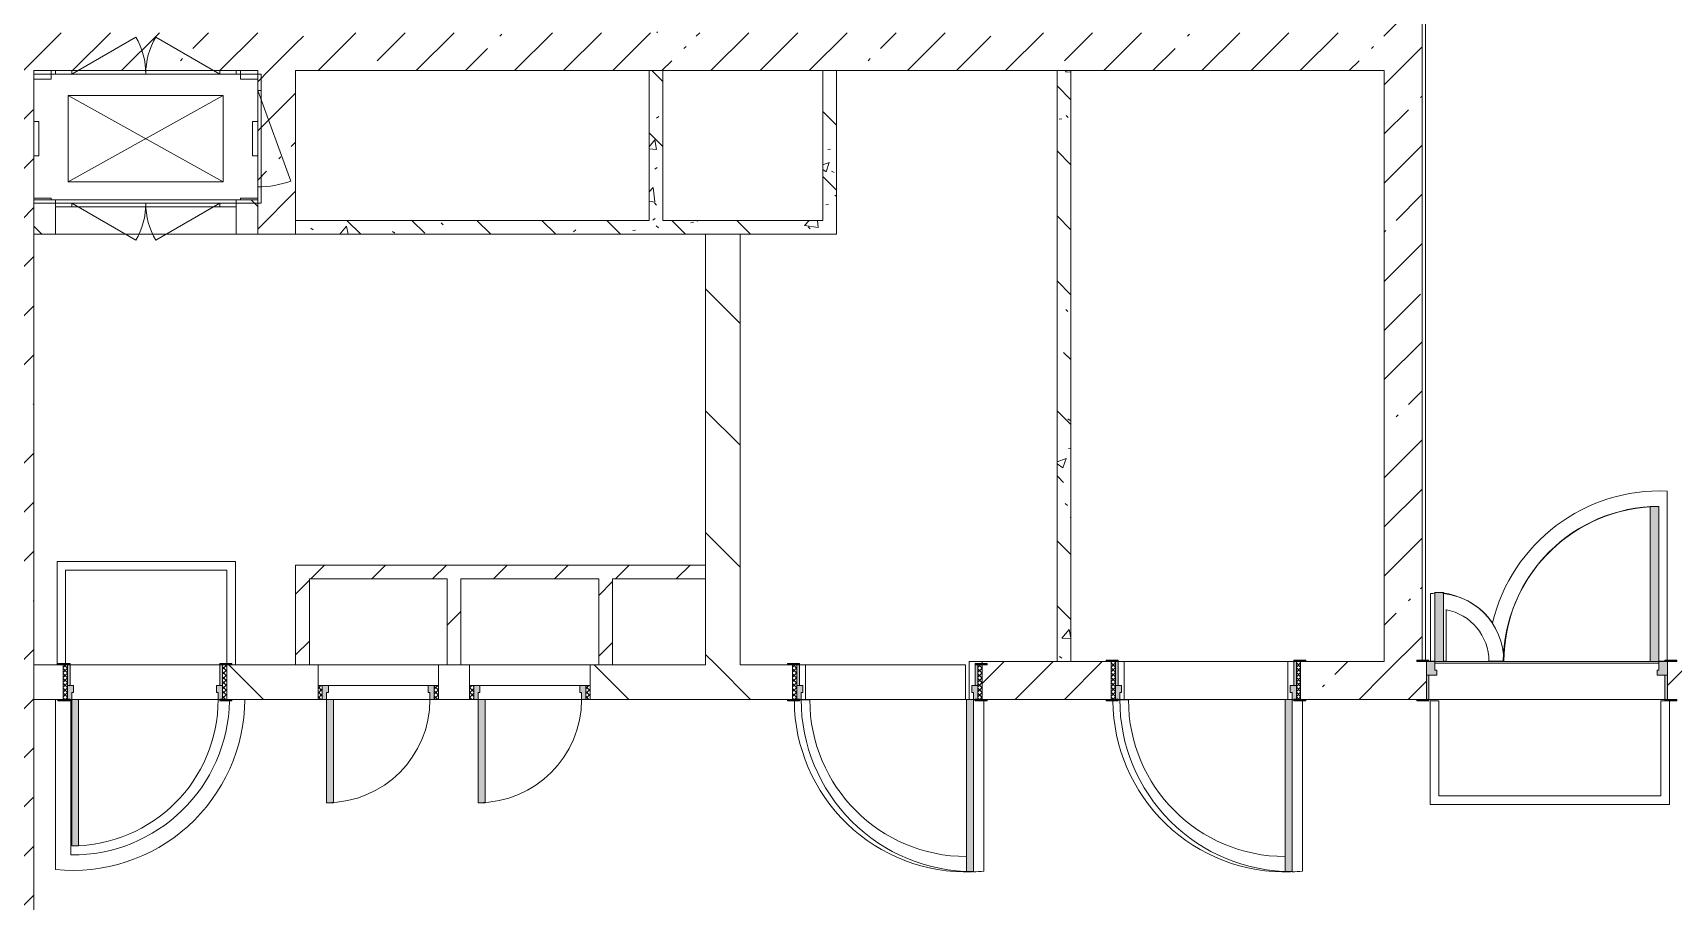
# Model space of a CAD drawing. Header units: millimetres. Extents: x -3456 to 185767, y -8553 to 29000.
# Drawn here: x 143721 to 153245, y 12229 to 17270 of the extents above; entities that cross this region are included whole.
import ezdxf

# ---------------------------------------------------------------- set-up
doc = ezdxf.new("R2010")
doc.units = ezdxf.units.MM
for name, color, linetype, lineweight, true_color in [('A-DOOR-3', 7, 'Continuous', 5, 0xaaaaaa), ('A-DOOR-4', 7, 'Continuous', 5, 0xe2e2e2), ('A-DOOR-FRAM-4', 7, 'Continuous', 5, 0xe2e2e2), ('A-DOOR-FRAM-5', 7, 'Continuous', 5, 0xaaaaaa), ('A-FLOR-2', 7, 'Continuous', 5, 0xaaaaaa), ('I-WALL-5', 7, 'Continuous', 5, 0x787878)]:
    doc.layers.add(name, color=color, linetype=linetype, lineweight=lineweight, true_color=true_color)
for name, color, linetype, lineweight in [('A-GENM', 7, 'Continuous', 5), ('A-WALL', 7, 'Continuous', 9), ('I-WALL-3', 7, 'Continuous', 5), ('M-EQPM', 7, 'Continuous', 5)]:
    doc.layers.add(name, color=color, linetype=linetype, lineweight=lineweight)
pattern_1 = [(45, (58756.86, 0), (-285.1231, 285.1231), []), (45, (59042, 0), (-285.1231, 285.1231), [504.031, -100.806, 16.764, -84.042])]
pattern_2 = [(135, (58756.86, 0), (-353.5534, -353.5534), [])]
pattern_3 = [(135, (58756.86, 0), (-377.1708, -377.1708), [533.4, -88.9, 17.78, -88.9]), (135, (58756.86, 376.94), (-377.1708, -377.1708), []), (50, (58756.86, 0), (637.6445, -55.7866), [66.675, -733.425]), (355, (58756.86, 0), (-123.3494, 668.699), [53.34, -586.74]), (100.451, (58810, -4.65), (514.299, 612.908), [56.665, -623.315]), (46.184, (58756.86, 177.8), (948.7764, -147.15), [100.012, -1100.137]), (96.636, (58835.9, 165.5), (830.909, 865.997), [84.998, -934.973]), (351.184, (58756.9, 177.8), (830.918, 865.988), [80.01, -880.11]), (21, (58845.76, 133.35), (530.6506, -357.9283), [66.675, -733.425]), (326, (58845.76, 133.35), (216.308, 644.6585), [53.34, -586.74]), (71.451, (58890, 103.5), (746.9596, 286.7243), [56.665, -623.315]), (37.5, (58756.86, 0), (10.81053, 295.9426), [16.764, -562.864, 16.764, -578.866, -588.962]), (37.5, (58756.86, 0), (10.81053, 295.9426), [-1175.258, 16.764, -572.198]), (7.5, (58756.86, 0), (233.8692, 350.6318), [16.764, -322.834, 16.764, -549.529, -224.472]), (7.5, (58756.86, 0), (233.8692, 350.6318), [-905.891, 16.764, -207.708]), (327.5, (58558.61, 0), (474.5678, -20.0513), [16.764, -205.486, 16.764, -676.656, -920.115]), (327.5, (58558.61, 0), (474.5678, -20.0513), [-915.67, 16.764, -903.351]), (317.5, (58469.7, 0), (518.4522, 88.9934), [16.764, -272.161, 16.764, -443.738, -653.415]), (317.5, (58469.7, 0), (518.4522, 88.9934), [-749.427, 16.764, -636.651])]
pattern_4 = [(45, (58756.86, 0), (-176.7767, 176.7767), [])]

# ---------------------------------------------------------------- blocks, each defined once
blk = doc.blocks.new('110_Дверь_СКБ_1Ст_Внутренняя1 - Д-8 950x2100h_охрана-V99-2_6_1_птичка')
at = {"layer": 'A-DOOR-3'}
h = blk.add_hatch(dxfattribs=at)
h.set_pattern_fill('FP_133', color=256, style=0, pattern_type=2)
h.set_pattern_definition([(135, (1826.41, 164.685), (-14.14214, -14.14214), []), (225, (1826.41, 164.685), (14.14214, -14.14214), [])])
h.paths.add_polyline_path([(487.5, 100), (462.5, 100), (462.5, -100), (487.5, -100), (487.5, -36.1)])
at = {"layer": 'A-DOOR-4'}
h = blk.add_hatch(color=256, dxfattribs=at)
h.paths.add_polyline_path([(-437.5, 100), (-437.5, 20), (-402.5, 20), (-402.5, 60), (-412.5, 60), (-414.1, 100)])
h.paths.add_polyline_path([(437.5, 100), (437.5, 60), (427.5, 60), (427.5, 20), (462.5, 20), (462.5, 100)])
at = {"layer": 'A-DOOR-FRAM-4'}
for points in [[(397.5, 950), (397.5, 100), (437.5, 100), (437.5, 950)], [(-492.5, 108), (-492.5, 100), (-422.5, 100), (-422.5, 108)], [(513.4, 108), (447.5, 108), (447.5, 100), (517.5, 100), (517.5, 108)], [(-422.5, 20), (-437.5, 20), (-437.5, -100), (-422.5, -100), (-422.5, -36.1)], [(462.5, 20), (447.5, 20), (447.5, -100), (462.5, -100), (462.5, -36.1)], [(-492.5, -100), (-492.5, -108), (-422.5, -108), (-422.5, -100)], [(447.5, -100), (447.5, -108), (517.5, -108), (517.5, -100)]]:
    blk.add_hatch(color=256, dxfattribs=at).paths.add_polyline_path(points)
at = {"layer": 'A-DOOR-FRAM-5'}
h = blk.add_hatch(dxfattribs=at)
h.set_pattern_fill('FP_134', color=256, style=0, pattern_type=2)
h.set_pattern_definition([(45, (-296.384, 164.685), (-14.1421, 14.1421), []), (135, (-296.384, 164.685), (-14.1421, -14.1421), [])])
h.paths.add_polyline_path([(-437.5, 100), (-462.5, 100), (-462.5, -100), (-437.5, -100), (-437.5, -36.1)])
at = {"layer": 'A-DOOR-3'}
for p, q in [((437.5, 950), (397.5, 950)), ((397.5, 950), (397.5, 100)), ((437.5, 100), (437.5, 950)), ((397.5, 100), (437.5, 100))]:
    blk.add_line(p, q, dxfattribs=at)
blk.add_arc((437.5, 100), 850, 90, 180, dxfattribs=at)
at = {"layer": 'A-DOOR-FRAM-5'}
for p, q in [((-422.5, 108), (-492.5, 108)), ((-492.5, 108), (-492.5, 100)), ((-492.5, 100), (-422.5, 100)), ((-437.5, 100), (-462.5, 100)), ((-462.5, 100), (-462.5, -100)), ((-412.5, 100), (-437.5, 100)), ((-437.5, 100), (-437.5, 20)), ((-437.5, -100), (-437.5, 100)), ((-422.5, 100), (-437.5, 100)), ((-437.5, 100), (-437.5, 99)), ((-437.5, 99), (-422.5, 99)), ((-422.5, 100), (-422.5, 108)), ((-422.5, 99), (-422.5, 100)), ((-412.5, 60), (-412.5, 100)), ((437.5, 100), (437.5, 60)), ((462.5, 100), (437.5, 100)), ((517.5, 108), (447.5, 108)), ((447.5, 108), (447.5, 100)), ((462.5, 100), (447.5, 100)), ((447.5, 100), (447.5, 99)), ((447.5, 100), (517.5, 100)), ((447.5, 99), (462.5, 99)), ((462.5, 20), (462.5, 100)), ((487.5, 100), (462.5, 100)), ((462.5, 100), (462.5, -100)), ((462.5, 99), (462.5, 100)), ((487.5, -100), (487.5, 100)), ((517.5, 100), (517.5, 108)), ((-437.5, 20), (-402.5, 20)), ((-422.5, 20), (-437.5, 20)), ((-437.5, 20), (-437.5, -100)), ((-422.5, -100), (-422.5, 20)), ((-402.5, 60), (-412.5, 60)), ((-402.5, 20), (-402.5, 60)), ((437.5, 60), (427.5, 60)), ((427.5, 60), (427.5, 20)), ((427.5, 20), (462.5, 20)), ((462.5, 20), (447.5, 20)), ((447.5, 20), (447.5, -100)), ((462.5, -100), (462.5, 20)), ((-422.5, -100), (-492.5, -100)), ((-492.5, -100), (-492.5, -108)), ((-492.5, -108), (-422.5, -108)), ((-462.5, -100), (-437.5, -100)), ((-437.5, -100), (-422.5, -100)), ((-422.5, -108), (-422.5, -100)), ((447.5, -100), (462.5, -100)), ((517.5, -100), (447.5, -100)), ((447.5, -100), (447.5, -108)), ((447.5, -108), (517.5, -108)), ((462.5, -100), (487.5, -100)), ((517.5, -108), (517.5, -100))]:
    blk.add_line(p, q, dxfattribs=at)
blk = doc.blocks.new('DOR_Проход в стене_Прямоугольный - 1050x1150 EI30-23344994-2_6_1_птичка')
at = {"layer": 'A-DOOR-3'}
for p, q in [((525, 100), (-525, 100)), ((525, -100), (-525, -100))]:
    blk.add_line(p, q, dxfattribs=at)
blk = doc.blocks.new('110_Дверь_СКБ_2Ст - Д-1_л_Лестничная клетка EIS60 2-32142534-2_6_1_птичка')
at = {"layer": 'A-DOOR-4'}
for points in [[(662.5, 110), (662.5, 1010), (612.5, 1010), (612.5, 110)], [(-587.5, 510), (-637.5, 510), (-637.5, 110), (-587.5, 110), (-587.5, 430.5)], [(712.5, 30), (697.5, 30), (697.5, -110), (712.5, -110), (712.5, -33.2)]]:
    blk.add_hatch(color=256, dxfattribs=at).paths.add_polyline_path(points)
h = blk.add_hatch(color=256, dxfattribs=at)
h.paths.add_polyline_path([(712.5, 110), (662.5, 110), (662.5, 60), (652.5, 60), (652.5, 30), (712.5, 30)])
h.paths.add_polyline_path([(-627.5, 30), (-627.5, 60), (-637.5, 60), (-637.5, 110), (-687.5, 110), (-687.5, 30)])
at = {"layer": 'A-DOOR-FRAM-4'}
for points in [[(-672.5, 110), (-672.5, 118), (-742.5, 118), (-742.5, 110)], [(767.5, 110), (767.5, 118), (697.5, 118), (697.5, 110)], [(-672.5, 30), (-687.5, 30), (-687.5, -110), (-672.5, -110), (-672.5, -33.2)], [(-672.5, -110), (-742.5, -110), (-742.5, -118), (-672.5, -118)], [(767.5, -118), (767.5, -110), (697.5, -110), (697.5, -118)]]:
    blk.add_hatch(color=256, dxfattribs=at).paths.add_polyline_path(points)
at = {"layer": 'A-DOOR-3'}
for p, q in [((662.5, 1010), (612.5, 1010)), ((612.5, 1010), (612.5, 110)), ((662.5, 110), (662.5, 1010)), ((-637.5, 510), (-637.5, 110)), ((-587.5, 510), (-637.5, 510)), ((-587.5, 110), (-587.5, 510)), ((-637.5, 110), (-587.5, 110)), ((612.5, 110), (662.5, 110))]:
    blk.add_line(p, q, dxfattribs=at)
for centre, radius, start, end in [((662.5, 110), 900, 90, 180), ((-637.5, 110), 400, 360, 90)]:
    blk.add_arc(centre, radius, start, end, dxfattribs=at)
at = {"layer": 'A-DOOR-FRAM-5'}
for p, q in [((-672.5, 118), (-742.5, 118)), ((-742.5, 118), (-742.5, 110)), ((-742.5, 110), (-672.5, 110)), ((-637.5, 110), (-687.5, 110)), ((-687.5, 110), (-687.5, 30)), ((-672.5, 110), (-672.5, 118)), ((-637.5, 60), (-637.5, 110)), ((662.5, 110), (662.5, 60)), ((712.5, 110), (662.5, 110)), ((767.5, 118), (697.5, 118)), ((697.5, 118), (697.5, 110)), ((697.5, 110), (767.5, 110)), ((712.5, 30), (712.5, 110)), ((767.5, 110), (767.5, 118)), ((-687.5, 30), (-627.5, 30)), ((-672.5, 30), (-687.5, 30)), ((-687.5, 30), (-687.5, -110)), ((-672.5, -110), (-672.5, 30)), ((-627.5, 60), (-637.5, 60)), ((-627.5, 30), (-627.5, 60)), ((662.5, 60), (652.5, 60)), ((652.5, 60), (652.5, 30)), ((652.5, 30), (712.5, 30)), ((712.5, 30), (697.5, 30)), ((697.5, 30), (697.5, -110)), ((712.5, -110), (712.5, 30)), ((-672.5, -110), (-742.5, -110)), ((-742.5, -110), (-742.5, -118)), ((-742.5, -118), (-672.5, -118)), ((-687.5, -110), (-672.5, -110)), ((-672.5, -118), (-672.5, -110)), ((697.5, -110), (712.5, -110)), ((767.5, -110), (697.5, -110)), ((697.5, -110), (697.5, -118)), ((697.5, -118), (767.5, -118)), ((767.5, -118), (767.5, -110))]:
    blk.add_line(p, q, dxfattribs=at)
blk = doc.blocks.new('110_Дверь_СКБ_1Ст_Внутренняя1 - Д-3 _п_ 1100x2100h_много всего-32102842-2_6_1_птичка')
at = {"layer": 'A-DOOR-3'}
h = blk.add_hatch(dxfattribs=at)
h.set_pattern_fill('FP_48', color=256, style=0, pattern_type=2)
h.set_pattern_definition([(135, (1751.41, 174.685), (-14.14214, -14.14214), []), (225, (1751.41, 174.685), (14.14214, -14.14214), [])])
h.paths.add_polyline_path([(562.5, 110), (537.5, 110), (537.5, -110), (562.5, -110), (562.5, -26.1)])
at = {"layer": 'A-DOOR-4'}
h = blk.add_hatch(color=256, dxfattribs=at)
h.paths.add_polyline_path([(512.5, 110), (512.5, 70), (502.5, 70), (502.5, 30), (537.5, 30), (537.5, 110)])
h.paths.add_polyline_path([(-487.5, 110), (-512.5, 110), (-512.5, 30), (-477.5, 30), (-477.5, 70), (-487.5, 70)])
at = {"layer": 'A-DOOR-FRAM-4'}
for points in [[(-487.5, 1110), (-487.5, 110), (-447.5, 110), (-447.5, 1110)], [(-567.5, 118), (-567.5, 110), (-497.5, 110), (-497.5, 118)], [(592.5, 118), (522.5, 118), (522.5, 110), (592.5, 110)], [(-497.5, 30), (-512.5, 30), (-512.5, -110), (-497.5, -110), (-497.5, -26.1)], [(537.5, 30), (522.5, 30), (522.5, -110), (537.5, -110), (537.5, -26.1)], [(-567.5, -110), (-567.5, -118), (-497.5, -118), (-497.5, -110)], [(592.5, -110), (522.5, -110), (522.5, -118), (592.5, -118)]]:
    blk.add_hatch(color=256, dxfattribs=at).paths.add_polyline_path(points)
at = {"layer": 'A-DOOR-FRAM-5'}
h = blk.add_hatch(dxfattribs=at)
h.set_pattern_fill('FP_49', color=256, style=0, pattern_type=2)
h.set_pattern_definition([(45, (-371.384, 174.685), (-14.1421, 14.1421), []), (135, (-371.384, 174.685), (-14.1421, -14.1421), [])])
h.paths.add_polyline_path([(-512.5, 110), (-537.5, 110), (-537.5, -110), (-512.5, -110), (-512.5, -26.1)])
at = {"layer": 'A-DOOR-3'}
for p, q in [((-487.5, 1110), (-487.5, 110)), ((-447.5, 1110), (-487.5, 1110)), ((-447.5, 110), (-447.5, 1110)), ((-487.5, 110), (-447.5, 110))]:
    blk.add_line(p, q, dxfattribs=at)
blk.add_arc((-487.5, 110), 1000, 360, 90, dxfattribs=at)
at = {"layer": 'A-DOOR-FRAM-5'}
for p, q in [((-497.5, 118), (-567.5, 118)), ((-567.5, 118), (-567.5, 110)), ((-567.5, 110), (-497.5, 110)), ((-512.5, 110), (-537.5, 110)), ((-537.5, 110), (-537.5, -110)), ((-487.5, 110), (-512.5, 110)), ((-512.5, 110), (-512.5, 30)), ((-512.5, -110), (-512.5, 110)), ((-497.5, 110), (-512.5, 110)), ((-512.5, 110), (-512.5, 109)), ((-512.5, 109), (-497.5, 109)), ((-497.5, 110), (-497.5, 118)), ((-497.5, 109), (-497.5, 110)), ((-487.5, 70), (-487.5, 110)), ((512.5, 110), (512.5, 70)), ((537.5, 110), (512.5, 110)), ((592.5, 118), (522.5, 118)), ((522.5, 118), (522.5, 110)), ((537.5, 110), (522.5, 110)), ((522.5, 110), (522.5, 109)), ((522.5, 110), (592.5, 110)), ((522.5, 109), (537.5, 109)), ((537.5, 30), (537.5, 110)), ((562.5, 110), (537.5, 110)), ((537.5, 110), (537.5, -110)), ((537.5, 109), (537.5, 110)), ((562.5, -110), (562.5, 110)), ((592.5, 110), (592.5, 118)), ((-512.5, 30), (-477.5, 30)), ((-497.5, 30), (-512.5, 30)), ((-512.5, 30), (-512.5, -110)), ((-497.5, -110), (-497.5, 30)), ((-477.5, 70), (-487.5, 70)), ((-477.5, 30), (-477.5, 70)), ((512.5, 70), (502.5, 70)), ((502.5, 70), (502.5, 30)), ((502.5, 30), (537.5, 30)), ((537.5, 30), (522.5, 30)), ((522.5, 30), (522.5, -110)), ((537.5, -110), (537.5, 30)), ((-497.5, -110), (-567.5, -110)), ((-567.5, -110), (-567.5, -118)), ((-567.5, -118), (-497.5, -118)), ((-537.5, -110), (-512.5, -110)), ((-512.5, -110), (-497.5, -110)), ((-497.5, -118), (-497.5, -110)), ((522.5, -110), (537.5, -110)), ((592.5, -110), (522.5, -110)), ((522.5, -110), (522.5, -118)), ((522.5, -118), (592.5, -118)), ((537.5, -110), (562.5, -110)), ((592.5, -118), (592.5, -110))]:
    blk.add_line(p, q, dxfattribs=at)
blk = doc.blocks.new('110_Дверь_СКБ_1Ст_Внутренняя1 - Д-3 _п_ 1100x2100h_много всего-32102838-2_6_1_птичка')
at = {"layer": 'A-DOOR-3'}
h = blk.add_hatch(dxfattribs=at)
h.set_pattern_fill('FP_15', color=256, style=0, pattern_type=2)
h.set_pattern_definition([(135, (1751.41, 164.685), (-14.14214, -14.14214), []), (225, (1751.41, 164.685), (14.14214, -14.14214), [])])
h.paths.add_polyline_path([(562.5, 100), (537.5, 100), (537.5, -100), (562.5, -100), (562.5, -36.1)])
at = {"layer": 'A-DOOR-4'}
h = blk.add_hatch(color=256, dxfattribs=at)
h.paths.add_polyline_path([(512.5, 100), (512.5, 60), (502.5, 60), (502.5, 20), (537.5, 20), (537.5, 100)])
h.paths.add_polyline_path([(-487.5, 100), (-512.5, 100), (-512.5, 20), (-477.5, 20), (-477.5, 60), (-487.5, 60)])
at = {"layer": 'A-DOOR-FRAM-4'}
for points in [[(-487.5, 1100), (-487.5, 100), (-447.5, 100), (-447.5, 1100)], [(-567.5, 108), (-567.5, 100), (-497.5, 100), (-497.5, 108)], [(522.5, 108), (522.5, 100), (592.5, 100), (592.5, 108)], [(-497.5, 20), (-512.5, 20), (-512.5, -100), (-497.5, -100), (-497.5, -36.1)], [(537.5, 20), (522.5, 20), (522.5, -100), (537.5, -100), (537.5, -36.1)], [(-567.5, -100), (-567.5, -108), (-497.5, -108), (-497.5, -100)], [(592.5, -100), (522.5, -100), (522.5, -108), (592.5, -108)]]:
    blk.add_hatch(color=256, dxfattribs=at).paths.add_polyline_path(points)
at = {"layer": 'A-DOOR-FRAM-5'}
h = blk.add_hatch(dxfattribs=at)
h.set_pattern_fill('FP_16', color=256, style=0, pattern_type=2)
h.set_pattern_definition([(45, (-371.384, 164.685), (-14.1421, 14.1421), []), (135, (-371.384, 164.685), (-14.1421, -14.1421), [])])
h.paths.add_polyline_path([(-512.5, 100), (-537.5, 100), (-537.5, -100), (-512.5, -100), (-512.5, -36.1)])
at = {"layer": 'A-DOOR-3'}
for p, q in [((-487.5, 1100), (-487.5, 100)), ((-447.5, 1100), (-487.5, 1100)), ((-447.5, 100), (-447.5, 1100)), ((-487.5, 100), (-447.5, 100))]:
    blk.add_line(p, q, dxfattribs=at)
blk.add_arc((-487.5, 100), 1000, 360, 90, dxfattribs=at)
at = {"layer": 'A-DOOR-FRAM-5'}
for p, q in [((-497.5, 108), (-567.5, 108)), ((-567.5, 108), (-567.5, 100)), ((-567.5, 100), (-497.5, 100)), ((-512.5, 100), (-537.5, 100)), ((-537.5, 100), (-537.5, -100)), ((-487.5, 100), (-512.5, 100)), ((-512.5, 100), (-512.5, 20)), ((-512.5, -100), (-512.5, 100)), ((-497.5, 100), (-512.5, 100)), ((-512.5, 100), (-512.5, 99)), ((-512.5, 99), (-497.5, 99)), ((-497.5, 100), (-497.5, 108)), ((-497.5, 99), (-497.5, 100)), ((-487.5, 60), (-487.5, 100)), ((512.5, 100), (512.5, 60)), ((537.5, 100), (512.5, 100)), ((592.5, 108), (522.5, 108)), ((522.5, 108), (522.5, 100)), ((537.5, 100), (522.5, 100)), ((522.5, 100), (522.5, 99)), ((522.5, 100), (592.5, 100)), ((522.5, 99), (537.5, 99)), ((537.5, 20), (537.5, 100)), ((562.5, 100), (537.5, 100)), ((537.5, 100), (537.5, -100)), ((537.5, 99), (537.5, 100)), ((562.5, -100), (562.5, 100)), ((592.5, 100), (592.5, 108)), ((-512.5, 20), (-477.5, 20)), ((-497.5, 20), (-512.5, 20)), ((-512.5, 20), (-512.5, -100)), ((-497.5, -100), (-497.5, 20)), ((-477.5, 60), (-487.5, 60)), ((-477.5, 20), (-477.5, 60)), ((512.5, 60), (502.5, 60)), ((502.5, 60), (502.5, 20)), ((502.5, 20), (537.5, 20)), ((537.5, 20), (522.5, 20)), ((522.5, 20), (522.5, -100)), ((537.5, -100), (537.5, 20)), ((-497.5, -100), (-567.5, -100)), ((-567.5, -100), (-567.5, -108)), ((-567.5, -108), (-497.5, -108)), ((-537.5, -100), (-512.5, -100)), ((-512.5, -100), (-497.5, -100)), ((-497.5, -108), (-497.5, -100)), ((522.5, -100), (537.5, -100)), ((592.5, -100), (522.5, -100)), ((522.5, -100), (522.5, -108)), ((522.5, -108), (592.5, -108)), ((537.5, -100), (562.5, -100)), ((592.5, -108), (592.5, -100))]:
    blk.add_line(p, q, dxfattribs=at)
blk = doc.blocks.new('160_Подъемник - 160_Подъемник-23521422-2_6_1_птичка')
at = {"layer": 'A-GENM'}
for p, q in [((220, 0), (592.4, 215)), ((220, 0), (592.4, 215)), ((1080, 0), (707.6, 215)), ((1080, 0), (707.6, 215)), ((-20, -95), (-20, 0)), ((-20, 0), (0, 0)), ((0, 0), (0, -95)), ((220, 20), (125, 20)), ((125, 20), (125, 0)), ((220, 20), (125, 20)), ((125, 20), (125, 0)), ((220, 0), (220, 20)), ((1080, 20), (220, 20)), ((220, 20), (1080, 20)), ((220, 0), (220, 20)), ((1080, 20), (220, 20)), ((220, 20), (1080, 20)), ((1080, 0), (1080, 20)), ((1080, 20), (1175, 20)), ((1080, 0), (1080, 20)), ((1080, 20), (1175, 20)), ((1175, 20), (1175, 0)), ((1175, 20), (1175, 0)), ((0, -95), (-20, -95)), ((-20, -95), (-20, -655)), ((-20, -655), (-20, -95)), ((125, 0), (220, 0)), ((125, 0), (220, 0)), ((1175, 0), (1080, 0)), ((1175, 0), (1080, 0)), ((0, -655), (-191.5, -128.8)), ((0, -655), (-20, -655)), ((-20, -655), (-20, -750)), ((0, -750), (0, -655)), ((-20, -750), (0, -750)), ((125, -770), (125, -750)), ((125, -750), (220, -750)), ((125, -770), (125, -750)), ((125, -750), (220, -750)), ((220, -750), (220, -770)), ((220, -750), (592.4, -965)), ((220, -750), (220, -770)), ((220, -750), (592.4, -965)), ((1080, -750), (707.6, -965)), ((1080, -750), (707.6, -965)), ((1080, -750), (1080, -770)), ((1175, -750), (1080, -750)), ((1080, -750), (1080, -770)), ((1175, -750), (1080, -750)), ((1175, -770), (1175, -750)), ((1175, -770), (1175, -750)), ((220, -770), (125, -770)), ((220, -770), (125, -770)), ((1080, -770), (220, -770)), ((220, -770), (1080, -770)), ((220, -770), (792, -770)), ((1080, -770), (508, -770)), ((1080, -770), (1175, -770)), ((1080, -770), (1175, -770))]:
    blk.add_line(p, q, dxfattribs=at)
for centre, radius, start, end in [((220, 0), 430, 0, 30), ((220, 0), 430, 0, 30), ((1080, 0), 430, 150, 180), ((1080, 0), 430, 150, 180), ((0, -655), 560, 90, 110), ((220, -750), 430, 330, 0), ((220, -750), 430, 330, 0), ((1080, -750), 430, 180, 210), ((1080, -750), 430, 180, 210)]:
    blk.add_arc(centre, radius, start, end, dxfattribs=at)
at = {"layer": 'M-EQPM'}
for p, q in [((1300, 0), (0, 0)), ((0, 0), (0, -750)), ((1300, -750), (1300, 0)), ((1100, -625), (200, -125)), ((200, -625), (1100, -125)), ((1100, -125), (200, -125)), ((200, -125), (200, -625)), ((1100, -625), (1100, -125)), ((200, -625), (1100, -625)), ((0, -750), (1300, -750))]:
    blk.add_line(p, q, dxfattribs=at)
blk = doc.blocks.new('Закладная деталь приямка - 200_100-20924312-2_6_1_птичка')
at = {"layer": 'M-EQPM'}
for p, q in [((85000, 16755), (84970, 16755)), ((85000, 16755), (84970, 16755)), ((85000, 16555), (85000, 16755)), ((85000, 16755), (85000, 16555)), ((84970, 16555), (85000, 16555)), ((85000, 16555), (84970, 16555))]:
    blk.add_line(p, q, dxfattribs=at)
blk = doc.blocks.new('Закладная деталь приямка - 200_100-V159-2_6_1_птичка')
at = {"layer": 'M-EQPM'}
for p, q in [((86240, 16755), (86240, 16555)), ((86240, 16555), (86240, 16755)), ((86270, 16755), (86240, 16755)), ((86240, 16755), (86270, 16755)), ((86240, 16555), (86270, 16555)), ((86240, 16555), (86270, 16555))]:
    blk.add_line(p, q, dxfattribs=at)
blk = doc.blocks.new('Закладная деталь приямка - 150_100-20924311-2_6_1_птичка')
at = {"layer": 'M-EQPM'}
for p, q in [((85070, 17050), (85070, 17000)), ((85070, 17050), (85070, 17000)), ((84970, 17000), (85070, 17000)), ((85070, 17000), (84970, 17000))]:
    blk.add_line(p, q, dxfattribs=at)
blk = doc.blocks.new('Закладная деталь приямка - 150_100-V160-2_6_1_птичка')
at = {"layer": 'M-EQPM'}
for p, q in [((86170, 17000), (86170, 17050)), ((86170, 17000), (86170, 17050)), ((86270, 17000), (86170, 17000)), ((86170, 17000), (86270, 17000))]:
    blk.add_line(p, q, dxfattribs=at)
blk = doc.blocks.new('Закладная деталь приямка - 150_100-V161-2_6_1_птичка')
at = {"layer": 'M-EQPM'}
for p, q in [((86270, 16310), (86170, 16310)), ((86170, 16310), (86270, 16310)), ((86170, 16310), (86170, 16300)), ((86170, 16310), (86170, 16300))]:
    blk.add_line(p, q, dxfattribs=at)
blk = doc.blocks.new('Закладная деталь приямка - 150_100-V162-2_6_1_птичка')
at = {"layer": 'M-EQPM'}
for p, q in [((85070, 16310), (84970, 16310)), ((84970, 16310), (85070, 16310)), ((85070, 16300), (85070, 16310)), ((85070, 16310), (85070, 16300))]:
    blk.add_line(p, q, dxfattribs=at)
blk = doc.blocks.new('110_Дверь_СКБ_1Ст - д-18 700x2100h_Технический шкаф ЭОМ и СС-V173-2_6_1_птичка')
at = {"layer": 'A-DOOR-3'}
h = blk.add_hatch(dxfattribs=at)
h.set_pattern_fill('FP_185', color=256, style=0, pattern_type=2)
h.set_pattern_definition([(135, (1951.41, 164.685), (-14.14214, -14.14214), []), (225, (1951.41, 164.685), (14.14214, -14.14214), [])])
h.paths.add_polyline_path([(362.5, 100), (337.5, 100), (337.5, 20), (362.5, 20)])
at = {"layer": 'A-DOOR-4'}
h = blk.add_hatch(color=256, dxfattribs=at)
h.paths.add_polyline_path([(312.5, 100), (312.5, 60), (302.5, 60), (302.5, 20), (337.5, 20), (337.5, 100)])
h.paths.add_polyline_path([(-287.5, 100), (-312.5, 100), (-312.5, 20), (-277.5, 20), (-277.5, 60), (-287.5, 60)])
at = {"layer": 'A-DOOR-FRAM-4'}
blk.add_hatch(color=256, dxfattribs=at).paths.add_polyline_path([(272.5, 700), (272.5, 100), (312.5, 100), (312.5, 700)])
at = {"layer": 'A-DOOR-FRAM-5'}
h = blk.add_hatch(dxfattribs=at)
h.set_pattern_fill('FP_186', color=256, style=0, pattern_type=2)
h.set_pattern_definition([(45, (-171.384, 164.685), (-14.1421, 14.1421), []), (135, (-171.384, 164.685), (-14.1421, -14.1421), [])])
h.paths.add_polyline_path([(-316.4, 100), (-337.5, 100), (-337.5, 20), (-312.5, 20), (-312.5, 100)])
at = {"layer": 'A-DOOR-3'}
for p, q in [((312.5, 700), (272.5, 700)), ((272.5, 700), (272.5, 100)), ((312.5, 100), (312.5, 700)), ((272.5, 100), (312.5, 100))]:
    blk.add_line(p, q, dxfattribs=at)
blk.add_arc((312.5, 100), 600, 90, 180, dxfattribs=at)
at = {"layer": 'A-DOOR-FRAM-5'}
for p, q in [((-312.5, 100), (-337.5, 100)), ((-337.5, 100), (-337.5, 20)), ((-287.5, 100), (-312.5, 100)), ((-312.5, 100), (-312.5, 20)), ((-312.5, 20), (-312.5, 100)), ((-287.5, 60), (-287.5, 100)), ((-287.5, 100), (272.5, 100)), ((312.5, 100), (312.5, 60)), ((337.5, 100), (312.5, 100)), ((337.5, 20), (337.5, 100)), ((362.5, 100), (337.5, 100)), ((337.5, 100), (337.5, 20)), ((362.5, 20), (362.5, 100)), ((-337.5, 20), (-312.5, 20)), ((-312.5, 20), (-277.5, 20)), ((-277.5, 60), (-287.5, 60)), ((-277.5, 20), (-277.5, 60)), ((302.5, 20), (-277.5, 20)), ((312.5, 60), (302.5, 60)), ((302.5, 60), (302.5, 20)), ((302.5, 20), (337.5, 20)), ((337.5, 20), (362.5, 20))]:
    blk.add_line(p, q, dxfattribs=at)

msp = doc.modelspace()

# ---------------------------------------------------------------- hatches: boundary and pattern name
at = {"layer": 'I-WALL-3'}
h = msp.add_hatch(dxfattribs=at)
h.set_pattern_fill('FP_128', color=256, style=0, pattern_type=2)
h.set_pattern_definition(pattern_1)
h.paths.add_polyline_path([(151756.9, 13400), (151786.9, 13400), (151786.9, 13620), (151756.9, 13620), (151756.9, 13628), (151786.9, 13628), (151786.9, 21550), (151566.9, 21550), (151566.9, 13400)])
h = msp.add_hatch(dxfattribs=at)
h.set_pattern_fill('FP_128', color=256, style=0, pattern_type=2)
h.set_pattern_definition(pattern_1)
h.paths.add_polyline_path([(143506.9, 16300), (143726.9, 16300), (143726.9, 17270), (143506.9, 17270), (143506.9, 17006.9)])
h = msp.add_hatch(dxfattribs=at)
h.set_pattern_fill('FP_128', color=256, style=0, pattern_type=2)
h.set_pattern_definition(pattern_1)
h.paths.add_polyline_path([(145026.9, 17050), (145246.9, 17050), (145246.9, 17270), (143726.9, 17270), (143726.9, 17050), (144798.4, 17050)])
h = msp.add_hatch(dxfattribs=at)
h.set_pattern_fill('FP_128', color=256, style=0, pattern_type=2)
h.set_pattern_definition(pattern_1)
h.paths.add_polyline_path([(151566.9, 17050), (151566.9, 17270), (145246.9, 17270), (145246.9, 17050), (150363.5, 17050)])
h = msp.add_hatch(dxfattribs=at)
h.set_pattern_fill('FP_128', color=256, style=0, pattern_type=2)
h.set_pattern_definition(pattern_1)
h.paths.add_polyline_path([(145246.9, 16100), (145246.9, 17050), (145026.9, 17050), (145026.9, 16100)])
h = msp.add_hatch(dxfattribs=at)
h.set_pattern_fill('FP_128', color=256, style=0, pattern_type=2)
h.set_pattern_definition(pattern_1)
h.paths.add_polyline_path([(143726.9, 10400), (143726.9, 16300), (143506.9, 16300), (143506.9, 10400)])
h = msp.add_hatch(dxfattribs=at)
h.set_pattern_fill('FP_131', color=256, style=0, pattern_type=2)
h.set_pattern_definition(pattern_2)
h.paths.add_polyline_path([(143726.9, 16100), (143851.9, 16100), (143851.9, 16300), (143726.9, 16300)])
h.paths.add_polyline_path([(145026.9, 16100), (145026.9, 16300), (144901.9, 16300), (144901.9, 16100)])
h = msp.add_hatch(dxfattribs=at)
h.set_pattern_fill('FP_131', color=256, style=0, pattern_type=2)
h.set_pattern_definition(pattern_2)
h.paths.add_polyline_path([(147826.9, 13600), (147826.9, 16100), (147626.9, 16100), (147626.9, 13600)])
h = msp.add_hatch(dxfattribs=at)
h.set_pattern_fill('FP_132', color=256, style=0, pattern_type=2)
h.set_pattern_definition(pattern_4)
h.paths.add_polyline_path([(145326.9, 13600), (145326.9, 14180), (145246.9, 14180), (145246.9, 13600)])
h = msp.add_hatch(dxfattribs=at)
h.set_pattern_fill('FP_132', color=256, style=0, pattern_type=2)
h.set_pattern_definition(pattern_4)
h.paths.add_polyline_path([(146653.4, 14100), (147626.9, 14100), (147626.9, 14180), (145326.9, 14180), (145326.9, 14100), (146206.9, 14100)])
h = msp.add_hatch(dxfattribs=at)
h.set_pattern_fill('FP_132', color=256, style=0, pattern_type=2)
h.set_pattern_definition(pattern_4)
h.paths.add_polyline_path([(146206.9, 13600), (146206.9, 14100), (146126.9, 14100), (146126.9, 13600)])
h = msp.add_hatch(dxfattribs=at)
h.set_pattern_fill('FP_132', color=256, style=0, pattern_type=2)
h.set_pattern_definition(pattern_4)
h.paths.add_polyline_path([(147086.9, 13600), (147086.9, 14100), (147006.9, 14100), (147006.9, 13600)])
h = msp.add_hatch(dxfattribs=at)
h.set_pattern_fill('FP_128', color=256, style=0, pattern_type=2)
h.set_pattern_definition(pattern_1)
h.paths.add_polyline_path([(149261.9, 13400), (149981.9, 13400), (149981.9, 13620), (149231.9, 13620), (149231.9, 13608), (149261.9, 13608), (149261.9, 13600), (149231.9, 13600), (149231.9, 13400)])
h.paths.add_polyline_path([(151291, 13400), (151566.9, 13400), (151566.9, 13620), (151081.9, 13620), (151081.9, 13400), (151111.9, 13400)])
h = msp.add_hatch(dxfattribs=at)
h.set_pattern_fill('FP_128', color=256, style=0, pattern_type=2)
h.set_pattern_definition(pattern_1)
h.paths.add_polyline_path([(153266.9, 13400), (153556.9, 13400), (153556.9, 13620), (153211.9, 13620), (153211.9, 13400)])
h.paths.add_polyline_path([(151786.9, 13400), (151811.9, 13400), (151811.9, 13620), (151786.9, 13620), (151786.9, 13536.1)])
h = msp.add_hatch(dxfattribs=at)
h.set_pattern_fill('FP_131', color=256, style=0, pattern_type=2)
h.set_pattern_definition(pattern_2)
h.paths.add_polyline_path([(146076.9, 13400), (146256.9, 13400), (146256.9, 13600), (146076.9, 13600), (146076.9, 13480)])
h.paths.add_polyline_path([(143726.9, 13400), (143896.9, 13400), (143896.9, 13600), (143726.9, 13600), (143726.9, 13536.1)])
h.paths.add_polyline_path([(144876.9, 13400), (145376.9, 13400), (145376.9, 13600), (144846.9, 13600), (144846.9, 13400)])
h = msp.add_hatch(dxfattribs=at)
h.set_pattern_fill('FP_131', color=256, style=0, pattern_type=2)
h.set_pattern_definition(pattern_2)
h.paths.add_polyline_path([(147580.9, 13400), (148131.9, 13400), (148131.9, 13600), (146956.9, 13600), (146956.9, 13400)])
at = {"layer": 'I-WALL-5'}
h = msp.add_hatch(dxfattribs=at)
h.set_pattern_fill('FP_139', color=256, style=0, pattern_type=2)
h.set_pattern_definition(pattern_3)
h.paths.add_polyline_path([(147378.6, 16180), (147378.6, 17050), (147298.6, 17050), (147298.6, 16180)])
h.paths.add_polyline_path([(147378.6, 17270), (147378.6, 21235.8), (147298.6, 21235.8), (147298.6, 17270)])
h = msp.add_hatch(dxfattribs=at)
h.set_pattern_fill('FP_139', color=256, style=0, pattern_type=2)
h.set_pattern_definition(pattern_3)
h.paths.add_polyline_path([(148386.9, 16180), (148386.9, 17050), (148306.9, 17050), (148306.9, 16180)])
h = msp.add_hatch(dxfattribs=at)
h.set_pattern_fill('FP_139', color=256, style=0, pattern_type=2)
h.set_pattern_definition(pattern_3)
h.paths.add_polyline_path([(149747.6, 13620), (149747.6, 17050), (149667.6, 17050), (149667.6, 13620)])
h = msp.add_hatch(dxfattribs=at)
h.set_pattern_fill('FP_139', color=256, style=0, pattern_type=2)
h.set_pattern_definition(pattern_3)
h.paths.add_polyline_path([(148386.9, 16100), (148386.9, 16180), (145246.9, 16180), (145246.9, 16100), (147826.9, 16100)])

# ---------------------------------------------------------------- linework, layer by layer
at = {"layer": 'A-FLOR-2'}
for p, q in [((151806.9, 21130), (151806.9, 13628)), ((153210.4, 13628), (153210.4, 14609.2)), ((143861.6, 14200), (143861.6, 13600)), ((144896.9, 14200), (143861.6, 14200)), ((144896.9, 13600), (144896.9, 14200)), ((143911.6, 13608), (143911.6, 14150)), ((143911.6, 14150), (144846.9, 14150)), ((144846.9, 14150), (144846.9, 13608)), ((151836.3, 14014.7), (151836.3, 13621.1)), ((151926.3, 13621.1), (151926.3, 13920.9)), ((149156.9, 13620), (149231.9, 13620)), ((150021.9, 13620), (150056.9, 13620)), ((150056.9, 13620), (150056.9, 13400)), ((151006.9, 13400), (151006.9, 13620)), ((151006.9, 13620), (151041.9, 13620)), ((151836.3, 13621.1), (151861.9, 13621.1)), ((151911.9, 13621.1), (151926.3, 13621.1)), ((152174.9, 13621.1), (152258, 13621.1)), ((153161.9, 13621.1), (153196.9, 13621.1)), ((148171.9, 13600), (148206.9, 13600)), ((148206.9, 13600), (148206.9, 13400)), ((151861.9, 13610), (153161.9, 13610)), ((143852.6, 13400), (143852.6, 12412.1)), ((143942.6, 12497.2), (143942.6, 13400)), ((148232.3, 13397), (148171.9, 13397)), ((149141.9, 13400), (148181.9, 13400)), ((149191.9, 13398), (149181.9, 13398)), ((149242.3, 12403), (149242.3, 13392)), ((150082.3, 13397), (150021.9, 13397)), ((150056.9, 13400), (150991.9, 13400)), ((151041.9, 13398), (151031.9, 13398)), ((151092.3, 12403), (151092.3, 13392)), ((151883.6, 13390.8), (151833.6, 13390.8)), ((151833.6, 13390.8), (151833.6, 12790.8)), ((151883.6, 12840.8), (151883.6, 13390.8)), ((153222.9, 13390.8), (153172.9, 13390.8)), ((153172.9, 13390.8), (153172.9, 12840.8)), ((153222.9, 12790.8), (153222.9, 13390.8)), ((151833.6, 12790.8), (153222.9, 12790.8)), ((153172.9, 12840.8), (151883.6, 12840.8))]:
    msp.add_line(p, q, dxfattribs=at)
for centre, radius, start, end in [((153167.9, 13610.1), 1000, 87.56236, 166.45029), ((153167.9, 13610.1), 910, 93.53335, 179.3074), ((151869.9, 13621.1), 395, 91.16729, 94.87345), ((151869.9, 13621.1), 395, 34.42231, 83.89083), ((151869.9, 13621.1), 305, 360, 79.33549), ((143952.6, 13407.1), 1000, 264.26083, 359.59239), ((143952.6, 13407.1), 910, 269.37036, 359.04725), ((149142.3, 13398), 1000, 180.34644, 271.81103), ((149142.3, 13398), 910, 180.06296, 269.96818), ((150992.3, 13398), 1000, 180.34644, 271.81103), ((150992.3, 13398), 910, 180.06296, 269.96818), ((149142.3, 13398), 1000, 272.26817, 275.73917), ((150992.3, 13398), 1000, 272.26817, 275.73917)]:
    msp.add_arc(centre, radius, start, end, dxfattribs=at)
at = {"layer": 'A-WALL'}
for p, q in [((147378.6, 17050), (147298.6, 17050)), ((148386.9, 17050), (148306.9, 17050)), ((149747.6, 17050), (149667.6, 17050)), ((143726.9, 16300), (143726.9, 16100)), ((145246.9, 16180), (145246.9, 16100)), ((147826.9, 16100), (147626.9, 16100)), ((147626.9, 14100), (147626.9, 14180)), ((149667.6, 13620), (149747.6, 13620)), ((143726.9, 13600), (143726.9, 13400)), ((145246.9, 13600), (145326.9, 13600)), ((146126.9, 13600), (146206.9, 13600)), ((147006.9, 13600), (147086.9, 13600))]:
    msp.add_line(p, q, dxfattribs=at)
at = {"layer": 'I-WALL-3'}
for p, q in [((151786.9, 13628), (151786.9, 21150)), ((143726.9, 17050), (145026.9, 17050)), ((143726.9, 16300), (143726.9, 17050)), ((145026.9, 17050), (145026.9, 16100)), ((145246.9, 16180), (145246.9, 17050)), ((145246.9, 17050), (147298.6, 17050)), ((147298.6, 17050), (147298.6, 16180)), ((147378.6, 17050), (148306.9, 17050)), ((147378.6, 16180), (147378.6, 17050)), ((148306.9, 17050), (148306.9, 16180)), ((148386.9, 17050), (149667.6, 17050)), ((148386.9, 16100), (148386.9, 17050)), ((149667.6, 17050), (149667.6, 13620)), ((149747.6, 17050), (151566.9, 17050)), ((149747.6, 13620), (149747.6, 17050)), ((151566.9, 17050), (151566.9, 13620)), ((143726.9, 16300), (145026.9, 16300)), ((143851.9, 16100), (143851.9, 16300)), ((144901.9, 16300), (144901.9, 16100)), ((147626.9, 16100), (143726.9, 16100)), ((143726.9, 13600), (143726.9, 16100)), ((147298.6, 16180), (145246.9, 16180)), ((148306.9, 16180), (147378.6, 16180)), ((147626.9, 16100), (147626.9, 14180)), ((147826.9, 13600), (147826.9, 16100)), ((147826.9, 16100), (148386.9, 16100)), ((147626.9, 14180), (145246.9, 14180)), ((145246.9, 14180), (145246.9, 13600)), ((145326.9, 14100), (146126.9, 14100)), ((145326.9, 13600), (145326.9, 14100)), ((146126.9, 14100), (146126.9, 13600)), ((146206.9, 14100), (147006.9, 14100)), ((146206.9, 13600), (146206.9, 14100)), ((147006.9, 14100), (147006.9, 13600)), ((147086.9, 14100), (147626.9, 14100)), ((147086.9, 13600), (147086.9, 14100)), ((147626.9, 14100), (147626.9, 13600)), ((149156.9, 13620), (149156.9, 13400)), ((149667.6, 13620), (149231.9, 13620)), ((149231.9, 13620), (149231.9, 13608)), ((149951.9, 13620), (149747.6, 13620)), ((150056.9, 13620), (151006.9, 13620)), ((151566.9, 13620), (151111.9, 13620)), ((151911.9, 13620), (153111.9, 13620)), ((143866.9, 13600), (143726.9, 13600)), ((143936.9, 13600), (144806.9, 13600)), ((145246.9, 13600), (144876.9, 13600)), ((145326.9, 13600), (146126.9, 13600)), ((145376.9, 13480), (145376.9, 13600)), ((146076.9, 13600), (146076.9, 13480)), ((146206.9, 13600), (147006.9, 13600)), ((146256.9, 13480), (146256.9, 13600)), ((146956.9, 13600), (146956.9, 13480)), ((147626.9, 13600), (147086.9, 13600)), ((148101.9, 13600), (147826.9, 13600)), ((148206.9, 13600), (149136.9, 13600)), ((149136.9, 13400), (149136.9, 13600)), ((143726.9, 10400), (143726.9, 13400)), ((143726.9, 13400), (143866.9, 13400)), ((144796.9, 13400), (143986.9, 13400)), ((144876.9, 13400), (145376.9, 13400)), ((146076.9, 13400), (146256.9, 13400)), ((146956.9, 13400), (148101.9, 13400)), ((149261.9, 13400), (149951.9, 13400)), ((150056.9, 13400), (150031.9, 13400)), ((151111.9, 13400), (151756.9, 13400)), ((153196.9, 13400), (151826.9, 13400))]:
    msp.add_line(p, q, dxfattribs=at)

# ---------------------------------------------------------------- block references
at = {"layer": 'A-DOOR-3', "rotation": 180}
for name, p in [('DOR_Проход в стене_Прямоугольный - 1050x1150 EI30-23344994-2_6_1_птичка', (144376.9, 16200)), ('110_Дверь_СКБ_1Ст_Внутренняя1 - Д-3 _п_ 1100x2100h_много всего-32102842-2_6_1_птичка', (150544.4, 13510)), ('110_Дверь_СКБ_1Ст_Внутренняя1 - Д-8 950x2100h_охрана-V99-2_6_1_птичка', (144384.4, 13500)), ('110_Дверь_СКБ_1Ст_Внутренняя1 - Д-3 _п_ 1100x2100h_много всего-32102838-2_6_1_птичка', (148694.4, 13500)), ('110_Дверь_СКБ_1Ст - д-18 700x2100h_Технический шкаф ЭОМ и СС-V173-2_6_1_птичка', (145739.4, 13500)), ('110_Дверь_СКБ_1Ст - д-18 700x2100h_Технический шкаф ЭОМ и СС-V173-2_6_1_птичка', (146619.4, 13500))]:
    msp.add_blockref(name, p, dxfattribs=at)
at = {"layer": 'A-DOOR-3'}
msp.add_blockref('110_Дверь_СКБ_2Ст - Д-1_л_Лестничная клетка EIS60 2-32142534-2_6_1_птичка', (152499.4, 13510), dxfattribs=at)
at = {"layer": 'M-EQPM', "rotation": 180}
msp.add_blockref('160_Подъемник - 160_Подъемник-23521422-2_6_1_птичка', (145026.9, 16280), dxfattribs=at)
at = {"layer": 'M-EQPM'}
for name in ['Закладная деталь приямка - 150_100-20924311-2_6_1_птичка', 'Закладная деталь приямка - 150_100-V160-2_6_1_птичка', 'Закладная деталь приямка - 200_100-20924312-2_6_1_птичка', 'Закладная деталь приямка - 200_100-V159-2_6_1_птичка', 'Закладная деталь приямка - 150_100-V162-2_6_1_птичка', 'Закладная деталь приямка - 150_100-V161-2_6_1_птичка']:
    msp.add_blockref(name, (58756.9, 0), dxfattribs=at)

doc.saveas('drawing.dxf')
